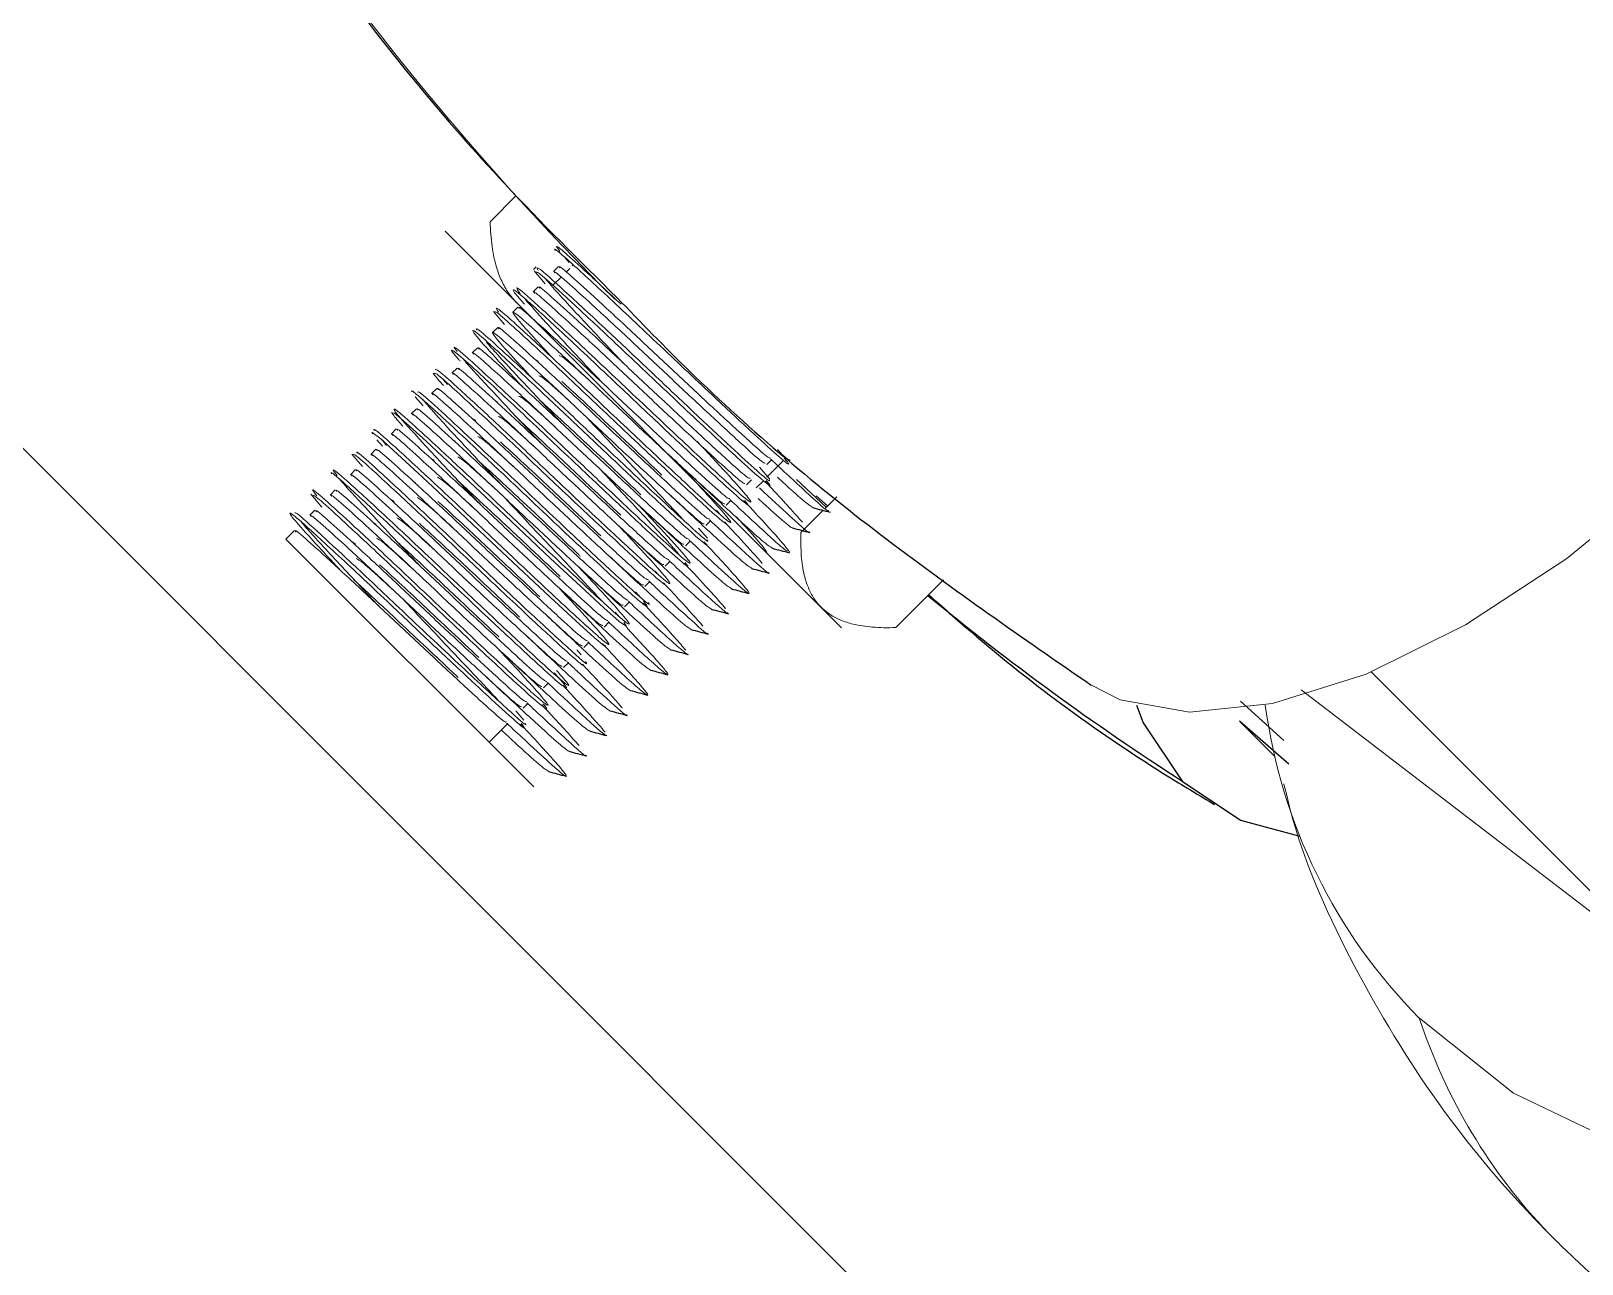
# Model space of a CAD drawing. Header units: millimetres. Extents: x -635 to 515, y -448 to 489.
# Drawn here: x -544.49 to -522.89, y -389.39 to -372.22 of the extents above; entities that cross this region are included whole.
import ezdxf

# ---------------------------------------------------------------- set-up
doc = ezdxf.new("R2010")
doc.units = ezdxf.units.MM

msp = doc.modelspace()

# ---------------------------------------------------------------- linework, layer by layer
at = {"color": 144, "linetype": 'Continuous', "lineweight": 18}
for p, q in [((-579.794, -342.841), (-530.297, -392.339)), ((-537.734, -374.505), (-538.099, -374.871)), ((-533.202, -380.526), (-538.723, -375.004)), ((-536.997, -375.439), (-537.058, -375.371)), ((-537.331, -375.736), (-537.486, -375.554)), ((-537.109, -375.644), (-537.217, -375.752)), ((-536.988, -375.523), (-537.039, -375.573)), ((-536.94, -375.474), (-536.953, -375.488)), ((-537.897, -376.302), (-538.049, -376.123)), ((-537.177, -376.516), (-537.158, -376.521)), ((-537.474, -376.784), (-537.427, -376.818)), ((-538.691, -377.139), (-538.755, -377.063)), ((-537.736, -377.088), (-537.746, -377.064)), ((-539.031, -377.434), (-539.14, -377.309)), ((-538.016, -377.375), (-537.999, -377.377)), ((-539.596, -377.999), (-539.676, -377.91)), ((-539.539, -377.987), (-539.603, -377.911)), ((-538.605, -377.918), (-538.585, -377.922)), ((-539.877, -378.282), (-540.024, -378.111)), ((-534.006, -378.194), (-534.243, -378.43)), ((-534.287, -378.474), (-534.391, -378.579)), ((-534.201, -378.456), (-534.344, -378.291)), ((-540.442, -378.848), (-540.597, -378.666)), ((-539.151, -378.504), (-539.13, -378.509)), ((-533.268, -378.701), (-533.428, -378.861)), ((-534.897, -378.946), (-534.943, -378.89)), ((-533.459, -378.891), (-533.769, -379.201)), ((-539.718, -379.066), (-539.685, -379.086)), ((-535.069, -379.279), (-535.193, -379.139)), ((-537.49, -382.743), (-540.941, -379.292)), ((-540.024, -379.325), (-539.974, -379.362)), ((-540.287, -379.627), (-540.27, -379.632)), ((-535.752, -379.789), (-535.797, -379.736)), ((-531.781, -379.859), (-532.446, -380.524)), ((-535.997, -380.11), (-536.072, -380.026)), ((-536.294, -380.379), (-536.354, -380.31)), ((-536.828, -380.904), (-536.89, -380.834)), ((-521.607, -385.362), (-525.827, -381.142)), ((-526.801, -381.389), (-522.066, -385.023)), ((-537.626, -381.811), (-537.739, -381.684)), ((-527.646, -381.549), (-527.043, -382.096)), ((-527.167, -382.318), (-527.66, -381.825))]:
    msp.add_line(p, q, dxfattribs=at)
at = {"color": 7, "linetype": 'Continuous', "lineweight": 25}
for p, q in [((-537.456, -375.502), (-537.491, -375.537)), ((-537.144, -375.496), (-537.215, -375.566)), ((-537.427, -375.779), (-537.497, -375.849)), ((-537.71, -376.061), (-537.78, -376.132)), ((-537.992, -376.344), (-538.063, -376.415)), ((-538.275, -376.627), (-538.346, -376.698)), ((-538.558, -376.91), (-538.629, -376.981)), ((-538.841, -377.193), (-538.912, -377.263)), ((-539.124, -377.476), (-539.195, -377.546)), ((-539.407, -377.758), (-539.477, -377.829)), ((-539.69, -378.041), (-539.76, -378.112)), ((-534.245, -378.253), (-534.174, -378.183)), ((-539.972, -378.324), (-540.043, -378.395)), ((-534.528, -378.536), (-534.457, -378.466)), ((-533.828, -378.463), (-533.415, -378.847)), ((-540.255, -378.607), (-540.326, -378.678)), ((-533.554, -378.69), (-533.396, -378.828)), ((-540.538, -378.89), (-540.609, -378.96)), ((-534.81, -378.819), (-534.74, -378.748)), ((-535.093, -379.102), (-535.023, -379.031)), ((-540.821, -379.173), (-540.941, -379.292)), ((-535.376, -379.385), (-535.305, -379.314)), ((-535.659, -379.668), (-535.588, -379.597)), ((-535.942, -379.95), (-535.871, -379.88)), ((-536.225, -380.233), (-536.154, -380.163)), ((-536.508, -380.516), (-536.437, -380.445)), ((-536.79, -380.799), (-536.72, -380.728)), ((-537.073, -381.082), (-537.003, -381.011)), ((-537.356, -381.365), (-537.285, -381.294)), ((-537.639, -381.647), (-537.568, -381.577)), ((-538.112, -382.121), (-537.851, -381.86))]:
    msp.add_line(p, q, dxfattribs=at)
at = {"color": 8, "linetype": 'Continuous', "lineweight": 25}
msp.add_line((-526.971, -382.427), (-527.66, -381.825), dxfattribs=at)
at = {"color": 144, "linetype": 'Continuous', "lineweight": 18, "flags": 128}
for points in [[(-529.741, -381.318), (-529.32, -381.53), (-528.355, -381.704), (-527.198, -381.582), (-525.897, -381.171), (-524.51, -380.487), (-523.098, -379.562), (-521.723, -378.435), (-520.443, -377.156), (-519.316, -375.78), (-518.391, -374.368), (-517.708, -372.981), (-517.296, -371.681), (-517.175, -370.523), (-517.348, -369.559), (-517.56, -369.137)], [(-525.154, -385.963), (-523.842, -387.007), (-522.32, -387.739), (-520.654, -388.126), (-518.917, -388.151), (-517.185, -387.812), (-515.534, -387.126), (-514.037, -386.121), (-512.757, -384.841), (-511.752, -383.344), (-511.066, -381.693), (-510.727, -379.961), (-510.752, -378.225), (-511.139, -376.559), (-511.871, -375.036), (-512.916, -373.724)], [(-539.457, -377.532), (-539.43, -377.539), (-539.266, -377.678), (-538.99, -377.929), (-538.608, -378.284), (-538.164, -378.701), (-537.712, -379.129), (-537.255, -379.56), (-536.838, -379.949), (-536.513, -380.248), (-536.298, -380.439), (-536.199, -380.511), (-536.234, -380.447), (-536.234, -380.447)], [(-539.729, -377.825), (-539.743, -377.802), (-539.621, -377.897), (-539.388, -378.107), (-539.04, -378.428), (-538.612, -378.828), (-538.16, -379.255), (-537.703, -379.687), (-537.265, -380.098), (-536.901, -380.434), (-536.648, -380.664), (-536.502, -380.783), (-536.489, -380.769), (-536.489, -380.769)], [(-523.283, -389.031), (-523.29, -389.023), (-523.354, -388.958)]]:
    msp.add_lwpolyline(points, dxfattribs=at)
at = {"color": 7, "linetype": 'Continuous', "lineweight": 25, "flags": 128}
for points in [[(-529.092, -381.603), (-528.999, -381.851), (-528.456, -382.661)], [(-528.456, -382.661), (-527.646, -383.204), (-526.818, -383.431)]]:
    msp.add_lwpolyline(points, dxfattribs=at)
at = {"color": 144, "linetype": 'Continuous', "lineweight": 18}
for centre, radius, start, end in [((-510.498, -372.54), 28, 225, 45), ((-508.138, -347.604), 40.001, 213.1964, 225.1267), ((-519.744, -380.593), 7.623, 187.6166, 224.7843), ((-517.655, -383.495), 7.895, 198.2161, 223.7905)]:
    msp.add_arc(centre, radius, start, end, dxfattribs=at)
at = {"color": 7, "linetype": 'Continuous', "lineweight": 25}
msp.add_arc((-508.501, -351.581), 36.935, 230.4904, 237.2974, dxfattribs=at)
for points, knots in [([(-541.843, -369.17), (-541.323, -369.951), (-540.124, -371.755), (-538.264, -374.018), (-536.858, -375.408), (-536.329, -375.93)], [0, 0, 0, 0, 0.323068, 0.745803, 1, 1, 1, 1]), ([(-536.329, -375.93), (-535.997, -376.274), (-534.826, -377.486), (-532.627, -379.319), (-530.683, -380.664), (-529.725, -381.325)], [0, 0, 0, 0, 0.167792, 0.590416, 1, 1, 1, 1]), ([(-533.603, -378.853), (-533.563, -378.864), (-533.482, -378.885), (-533.401, -378.907), (-533.361, -378.917)], [0, 0, 0, 0, 0.499967, 1, 1, 1, 1]), ([(-533.887, -379.135), (-533.846, -379.146), (-533.766, -379.168), (-533.685, -379.189), (-533.645, -379.2)], [0, 0, 0, 0, 0.499965, 1, 1, 1, 1]), ([(-534.17, -379.418), (-534.13, -379.429), (-534.049, -379.45), (-533.969, -379.472), (-533.928, -379.483)], [0, 0, 0, 0, 0.499966, 1, 1, 1, 1]), ([(-534.454, -379.701), (-534.414, -379.711), (-534.333, -379.733), (-534.252, -379.755), (-534.212, -379.765)], [0, 0, 0, 0, 0.499969, 1, 1, 1, 1]), ([(-534.737, -379.984), (-534.696, -379.994), (-534.616, -380.016), (-534.535, -380.037), (-534.495, -380.048)], [0, 0, 0, 0, 0.499973, 1, 1, 1, 1]), ([(-531.988, -380.066), (-531.794, -380.238), (-530.738, -381.176), (-529.397, -382.157), (-528.212, -382.865), (-528.006, -382.988)], [0, 0, 0, 0, 0.157001, 0.853499, 1, 1, 1, 1]), ([(-535.019, -380.267), (-534.979, -380.277), (-534.898, -380.299), (-534.818, -380.32), (-534.777, -380.331)], [0, 0, 0, 0, 0.499977, 1, 1, 1, 1]), ([(-535.301, -380.55), (-535.261, -380.56), (-535.18, -380.582), (-535.099, -380.604), (-535.059, -380.614)], [0, 0, 0, 0, 0.49998, 1, 1, 1, 1]), ([(-535.583, -380.833), (-535.542, -380.843), (-535.462, -380.865), (-535.381, -380.887), (-535.341, -380.897)], [0, 0, 0, 0, 0.499978, 1, 1, 1, 1]), ([(-535.865, -381.116), (-535.825, -381.126), (-535.744, -381.148), (-535.664, -381.17), (-535.623, -381.18)], [0, 0, 0, 0, 0.499974, 1, 1, 1, 1]), ([(-536.148, -381.398), (-536.108, -381.409), (-536.027, -381.431), (-535.946, -381.452), (-535.906, -381.463)], [0, 0, 0, 0, 0.49997, 1, 1, 1, 1]), ([(-536.432, -381.681), (-536.391, -381.692), (-536.311, -381.714), (-536.23, -381.735), (-536.19, -381.746)], [0, 0, 0, 0, 0.499967, 1, 1, 1, 1]), ([(-536.715, -381.964), (-536.675, -381.975), (-536.594, -381.996), (-536.514, -382.018), (-536.473, -382.029)], [0, 0, 0, 0, 0.499965, 1, 1, 1, 1]), ([(-536.999, -382.246), (-536.959, -382.257), (-536.878, -382.279), (-536.797, -382.3), (-536.757, -382.311)], [0, 0, 0, 0, 0.499966, 1, 1, 1, 1]), ([(-537.282, -382.529), (-537.242, -382.54), (-537.161, -382.561), (-537.081, -382.583), (-537.04, -382.594)], [0, 0, 0, 0, 0.49997, 1, 1, 1, 1])]:
    msp.add_open_spline(points, degree=3, knots=knots, dxfattribs=at)
at = {"color": 144, "linetype": 'Continuous', "lineweight": 18}
for points, knots in [([(-537.726, -376.002), (-537.747, -375.98), (-537.788, -375.936), (-537.843, -375.863), (-537.893, -375.783), (-537.937, -375.697), (-537.976, -375.605), (-538.028, -375.45), (-538.079, -375.21), (-538.092, -374.987), (-538.099, -374.871)], [0, 0, 0, 0, 0.080967, 0.162729, 0.245478, 0.329397, 0.414665, 0.50145, 0.739796, 1, 1, 1, 1]), ([(-537.189, -375.274), (-537.194, -375.266), (-537.22, -375.225), (-537.024, -375.394), (-536.549, -375.829), (-535.787, -376.544), (-535.04, -377.254), (-534.451, -377.802), (-534.081, -378.141), (-533.892, -378.298), (-533.969, -378.201), (-534, -378.162)], [0, 0, 0, 0, 0.024381, 0.139033, 0.284352, 0.431684, 0.5759, 0.693236, 0.805963, 0.922003, 1, 1, 1, 1]), ([(-537.125, -375.286), (-537.148, -375.257), (-537.208, -375.178), (-537.074, -375.283), (-536.77, -375.558), (-536.441, -375.864), (-536.273, -376.021)], [0, 0, 0, 0, 0.163558, 0.444147, 0.716403, 1, 1, 1, 1]), ([(-537.457, -375.572), (-537.444, -375.573), (-537.419, -375.575), (-537.057, -375.906), (-536.55, -376.375), (-535.882, -377.007), (-535.144, -377.704), (-534.503, -378.299), (-534.224, -378.541), (-534.17, -378.566), (-534.248, -378.476), (-534.249, -378.475)], [0, 0, 0, 0, 0.1103252, 0.2217164, 0.3376761, 0.4508428, 0.5946302, 0.7401316, 0.8827803, 0.9987185, 1, 1, 1, 1]), ([(-537.428, -375.551), (-537.442, -375.522), (-537.469, -375.466), (-537.093, -375.804), (-536.525, -376.33), (-535.894, -376.926), (-535.308, -377.482), (-534.781, -377.973), (-534.399, -378.325), (-534.194, -378.503), (-534.204, -378.477), (-534.207, -378.468)], [0, 0, 0, 0, 0.13902, 0.272883, 0.411771, 0.518606, 0.625105, 0.734971, 0.841152, 0.948323, 1, 1, 1, 1]), ([(-536.248, -376.835), (-536.398, -376.676), (-536.757, -376.294), (-537.172, -375.848), (-537.293, -375.706), (-537.34, -375.651)], [0, 0, 0, 0, 0.30319, 0.72724, 1, 1, 1, 1]), ([(-537.194, -375.587), (-537.199, -375.579), (-537.223, -375.54), (-537.05, -375.688), (-536.689, -376.014), (-536.171, -376.494), (-535.586, -377.047), (-535.228, -377.38), (-535.047, -377.549)], [0, 0, 0, 0, 0.046798, 0.236333, 0.425868, 0.620362, 0.807187, 1, 1, 1, 1]), ([(-537.123, -375.516), (-537.128, -375.509), (-537.152, -375.469), (-536.979, -375.617), (-536.619, -375.943), (-536.1, -376.424), (-535.515, -376.976), (-535.158, -377.309), (-534.976, -377.479)], [0, 0, 0, 0, 0.046798, 0.236333, 0.425868, 0.620362, 0.807187, 1, 1, 1, 1]), ([(-537.617, -376.02), (-537.63, -376.006), (-537.756, -375.868), (-537.81, -375.784), (-537.659, -375.894), (-537.128, -376.383), (-536.431, -377.036), (-535.748, -377.686), (-535.17, -378.226), (-534.708, -378.651), (-534.461, -378.868), (-534.526, -378.783), (-534.543, -378.761)], [0, 0, 0, 0, 0.011707, 0.116648, 0.248731, 0.379572, 0.512626, 0.614338, 0.720186, 0.823316, 0.954679, 1, 1, 1, 1]), ([(-537.681, -375.871), (-537.715, -375.821), (-537.781, -375.724), (-537.406, -376.059), (-536.76, -376.657), (-535.97, -377.407), (-535.231, -378.102), (-534.682, -378.61), (-534.439, -378.815), (-534.469, -378.747), (-534.706, -378.48), (-534.979, -378.183), (-535.184, -377.964), (-535.218, -377.927)], [0, 0, 0, 0, 0.110501, 0.217138, 0.327443, 0.434446, 0.537858, 0.639824, 0.741745, 0.823727, 0.902431, 0.983804, 1, 1, 1, 1]), ([(-537.477, -375.87), (-537.482, -375.862), (-537.505, -375.823), (-537.333, -375.971), (-536.972, -376.297), (-536.453, -376.777), (-535.869, -377.33), (-535.511, -377.663), (-535.329, -377.832)], [0, 0, 0, 0, 0.046798, 0.236333, 0.425868, 0.620362, 0.807187, 1, 1, 1, 1]), ([(-537.406, -375.799), (-537.411, -375.791), (-537.435, -375.752), (-537.262, -375.9), (-536.902, -376.226), (-536.383, -376.706), (-535.798, -377.259), (-535.44, -377.592), (-535.259, -377.762)], [0, 0, 0, 0, 0.046798, 0.236333, 0.425868, 0.620362, 0.807187, 1, 1, 1, 1]), ([(-537.982, -376.132), (-538.005, -376.095), (-538.05, -376.022), (-537.752, -376.284), (-537.203, -376.79), (-536.469, -377.484), (-535.77, -378.145), (-535.232, -378.645), (-534.883, -378.964), (-534.719, -379.095), (-534.761, -379.018), (-535.014, -378.736), (-535.286, -378.439), (-535.49, -378.222), (-535.518, -378.192)], [0, 0, 0, 0, 0.097194, 0.190858, 0.294754, 0.397489, 0.49982, 0.582333, 0.661542, 0.743274, 0.825589, 0.904683, 0.986734, 1, 1, 1, 1]), ([(-537.689, -376.082), (-537.694, -376.074), (-537.718, -376.035), (-537.545, -376.183), (-537.184, -376.509), (-536.666, -376.989), (-536.081, -377.542), (-535.723, -377.875), (-535.542, -378.044)], [0, 0, 0, 0, 0.046798, 0.236333, 0.425868, 0.620362, 0.807187, 1, 1, 1, 1]), ([(-536.529, -377.119), (-536.578, -377.068), (-536.878, -376.751), (-537.334, -376.262), (-537.526, -376.045), (-537.611, -375.949)], [0, 0, 0, 0, 0.098972, 0.605573, 1, 1, 1, 1]), ([(-538.031, -376.13), (-538.027, -376.125), (-538.019, -376.113), (-537.75, -376.355), (-537.25, -376.815), (-536.528, -377.496), (-535.729, -378.253), (-535.142, -378.796), (-534.828, -379.079), (-534.812, -379.074), (-534.805, -379.072)], [0, 0, 0, 0, 0.081699, 0.201137, 0.324743, 0.480029, 0.634176, 0.790651, 0.910436, 1, 1, 1, 1]), ([(-537.221, -376.776), (-537.316, -376.673), (-537.554, -376.415), (-537.764, -376.177), (-537.807, -376.096), (-537.626, -376.243), (-537.252, -376.583), (-536.737, -377.059), (-536.151, -377.613), (-535.794, -377.946), (-535.612, -378.115)], [0, 0, 0, 0, 0.085827, 0.213806, 0.347038, 0.476873, 0.606708, 0.73994, 0.86792, 1, 1, 1, 1]), ([(-537.631, -377.186), (-537.676, -377.138), (-537.896, -376.904), (-538.203, -376.569), (-538.406, -376.324), (-538.231, -376.455), (-537.75, -376.897), (-537.132, -377.474), (-536.507, -378.068), (-535.849, -378.687), (-535.314, -379.181), (-535.038, -379.425), (-535.085, -379.361), (-535.093, -379.35)], [0, 0, 0, 0, 0.023612, 0.114999, 0.232278, 0.349993, 0.466216, 0.560207, 0.650474, 0.743993, 0.861262, 0.977921, 1, 1, 1, 1]), ([(-538.282, -376.382), (-538.288, -376.367), (-538.302, -376.334), (-538.085, -376.523), (-537.696, -376.88), (-537.167, -377.373), (-536.547, -377.961), (-535.897, -378.573), (-535.352, -379.078), (-535.045, -379.355), (-535.065, -379.314), (-535.071, -379.301)], [0, 0, 0, 0, 0.085084, 0.195204, 0.307056, 0.421197, 0.530868, 0.663479, 0.796306, 0.936254, 1, 1, 1, 1]), ([(-537.093, -377.687), (-537.274, -377.494), (-537.678, -377.064), (-538.046, -376.669), (-538.133, -376.566), (-538.148, -376.548)], [0, 0, 0, 0, 0.401477, 0.897741, 1, 1, 1, 1]), ([(-537.502, -377.062), (-537.598, -376.957), (-537.836, -376.699), (-538.047, -376.46), (-538.09, -376.378), (-537.909, -376.525), (-537.535, -376.865), (-537.02, -377.342), (-536.434, -377.896), (-536.077, -378.229), (-535.895, -378.398)], [0, 0, 0, 0, 0.086509, 0.214393, 0.347526, 0.477264, 0.607002, 0.740134, 0.868018, 1, 1, 1, 1]), ([(-537.972, -376.365), (-537.977, -376.357), (-538, -376.318), (-537.828, -376.465), (-537.467, -376.792), (-536.948, -377.272), (-536.364, -377.825), (-536.006, -378.158), (-535.824, -378.327)], [0, 0, 0, 0, 0.046798, 0.236333, 0.425868, 0.620362, 0.807187, 1, 1, 1, 1]), ([(-538.514, -376.814), (-538.522, -376.804), (-538.652, -376.661), (-538.647, -376.635), (-538.436, -376.808), (-537.886, -377.316), (-537.118, -378.039), (-536.374, -378.743), (-535.802, -379.275), (-535.465, -379.581), (-535.305, -379.713), (-535.367, -379.636), (-535.381, -379.619)], [0, 0, 0, 0, 0.008686, 0.130761, 0.249833, 0.384363, 0.519113, 0.652417, 0.760065, 0.863474, 0.970712, 1, 1, 1, 1]), ([(-538.556, -376.677), (-538.568, -376.663), (-538.643, -376.571), (-538.475, -376.708), (-538.034, -377.111), (-537.395, -377.707), (-536.753, -378.317), (-536.184, -378.852), (-535.713, -379.288), (-535.4, -379.572), (-535.275, -379.663), (-535.372, -379.531), (-535.634, -379.24), (-535.923, -378.931), (-536.026, -378.82)], [0, 0, 0, 0, 0.020286, 0.127992, 0.233636, 0.342381, 0.424659, 0.509977, 0.595358, 0.677624, 0.763218, 0.848274, 0.945598, 1, 1, 1, 1]), ([(-538.325, -376.718), (-538.33, -376.711), (-538.354, -376.672), (-538.181, -376.819), (-537.821, -377.145), (-537.302, -377.626), (-536.717, -378.178), (-536.36, -378.512), (-536.178, -378.681)], [0, 0, 0, 0, 0.046798, 0.236333, 0.425868, 0.620362, 0.807187, 1, 1, 1, 1]), ([(-538.255, -376.648), (-538.259, -376.64), (-538.283, -376.601), (-538.11, -376.748), (-537.75, -377.075), (-537.231, -377.555), (-536.647, -378.108), (-536.289, -378.441), (-536.107, -378.61)], [0, 0, 0, 0, 0.046798, 0.236333, 0.425868, 0.620362, 0.807187, 1, 1, 1, 1]), ([(-537.135, -376.734), (-537.112, -376.744), (-537.067, -376.765), (-536.851, -376.957), (-536.662, -377.132), (-536.628, -377.164)], [0, 0, 0, 0, 0.458214, 0.9022, 1, 1, 1, 1]), ([(-538.869, -376.988), (-538.868, -376.98), (-538.866, -376.961), (-538.536, -377.26), (-537.972, -377.781), (-537.267, -378.449), (-536.562, -379.115), (-535.998, -379.637), (-535.669, -379.936), (-535.667, -379.916), (-535.666, -379.908)], [0, 0, 0, 0, 0.08531, 0.221026, 0.362, 0.499297, 0.638049, 0.778334, 0.914357, 1, 1, 1, 1]), ([(-538.865, -376.933), (-538.854, -376.929), (-538.832, -376.922), (-538.429, -377.29), (-537.901, -377.78), (-537.33, -378.32), (-536.696, -378.921), (-536.087, -379.488), (-535.661, -379.877), (-535.549, -379.948), (-535.706, -379.756), (-535.968, -379.468), (-536.215, -379.204), (-536.306, -379.106)], [0, 0, 0, 0, 0.107793, 0.212281, 0.297853, 0.381241, 0.464018, 0.57236, 0.676651, 0.784791, 0.868312, 0.950967, 1, 1, 1, 1]), ([(-538.608, -377.001), (-538.613, -376.993), (-538.637, -376.954), (-538.464, -377.102), (-538.104, -377.428), (-537.585, -377.908), (-537, -378.461), (-536.643, -378.794), (-536.461, -378.964)], [0, 0, 0, 0, 0.0467985, 0.2363331, 0.4258678, 0.6203616, 0.8071873, 1, 1, 1, 1]), ([(-538.538, -376.93), (-538.542, -376.923), (-538.566, -376.884), (-538.393, -377.031), (-538.033, -377.357), (-537.514, -377.838), (-536.93, -378.39), (-536.572, -378.724), (-536.39, -378.893)], [0, 0, 0, 0, 0.046798, 0.236333, 0.425868, 0.620362, 0.807187, 1, 1, 1, 1]), ([(-537.377, -377.968), (-537.439, -377.903), (-537.685, -377.642), (-538.072, -377.225), (-538.402, -376.872), (-538.455, -376.805), (-538.463, -376.794)], [0, 0, 0, 0, 0.1236319, 0.4962811, 0.9189163, 1, 1, 1, 1]), ([(-538.749, -377.152), (-538.753, -377.147), (-538.84, -377.052), (-538.866, -377.017), (-538.89, -376.983)], [0, 0, 0, 0, 0.044239, 1, 1, 1, 1]), ([(-538.82, -377.213), (-538.825, -377.206), (-538.849, -377.167), (-538.676, -377.314), (-538.316, -377.64), (-537.797, -378.121), (-537.212, -378.673), (-536.855, -379.007), (-536.673, -379.176)], [0, 0, 0, 0, 0.046798, 0.236333, 0.425868, 0.620362, 0.807187, 1, 1, 1, 1]), ([(-537.418, -377.016), (-537.395, -377.027), (-537.349, -377.048), (-537.134, -377.24), (-536.945, -377.415), (-536.911, -377.447)], [0, 0, 0, 0, 0.458214, 0.9022, 1, 1, 1, 1]), ([(-537.097, -377.099), (-537.016, -377.172), (-536.814, -377.355), (-536.292, -377.844), (-535.895, -378.221), (-535.706, -378.4)], [0, 0, 0, 0, 0.259613, 0.647809, 1, 1, 1, 1]), ([(-539.185, -377.237), (-539.186, -377.236), (-539.204, -377.209), (-539.114, -377.28), (-538.915, -377.456), (-538.59, -377.754), (-538.18, -378.137), (-537.721, -378.569), (-537.252, -379.014), (-536.802, -379.437), (-536.413, -379.798), (-536.12, -380.067), (-535.945, -380.217), (-535.886, -380.251), (-535.942, -380.181), (-535.963, -380.155)], [0, 0, 0, 0, 0.004374, 0.091182, 0.174637, 0.260672, 0.348328, 0.433871, 0.517574, 0.604688, 0.691948, 0.775869, 0.861102, 0.948726, 1, 1, 1, 1]), ([(-539.104, -377.248), (-539.102, -377.24), (-539.096, -377.222), (-538.735, -377.553), (-538.166, -378.079), (-537.414, -378.793), (-536.639, -379.522), (-536.094, -380.025), (-535.839, -380.248), (-535.89, -380.181), (-535.895, -380.174)], [0, 0, 0, 0, 0.10763, 0.234694, 0.366945, 0.51912, 0.67473, 0.828172, 0.983352, 1, 1, 1, 1]), ([(-537.94, -378.537), (-538.066, -378.403), (-538.405, -378.044), (-538.845, -377.571), (-538.977, -377.417), (-539.036, -377.347)], [0, 0, 0, 0, 0.245137, 0.659383, 1, 1, 1, 1]), ([(-538.891, -377.284), (-538.896, -377.276), (-538.92, -377.237), (-538.747, -377.385), (-538.387, -377.711), (-537.868, -378.191), (-537.283, -378.744), (-536.925, -379.077), (-536.744, -379.246)], [0, 0, 0, 0, 0.046798, 0.236333, 0.425868, 0.620362, 0.807187, 1, 1, 1, 1]), ([(-537.701, -377.299), (-537.678, -377.31), (-537.632, -377.331), (-537.417, -377.523), (-537.228, -377.698), (-537.193, -377.729)], [0, 0, 0, 0, 0.4582139, 0.9021999, 1, 1, 1, 1]), ([(-537.379, -377.382), (-537.265, -377.486), (-536.985, -377.741), (-536.431, -378.264), (-536.086, -378.59), (-535.997, -378.674)], [0, 0, 0, 0, 0.338139, 0.829323, 1, 1, 1, 1]), ([(-539.314, -377.717), (-539.335, -377.694), (-539.433, -377.585), (-539.453, -377.553), (-539.469, -377.528)], [0, 0, 0, 0, 0.212627, 1, 1, 1, 1]), ([(-538.223, -378.819), (-538.301, -378.737), (-538.613, -378.407), (-539.067, -377.918), (-539.429, -377.519), (-539.464, -377.442), (-539.249, -377.624), (-538.875, -377.967), (-538.321, -378.482), (-537.625, -379.143), (-536.912, -379.814), (-536.412, -380.276), (-536.167, -380.487), (-536.138, -380.481), (-536.319, -380.27), (-536.582, -379.982), (-536.807, -379.741), (-536.872, -379.671)], [0, 0, 0, 0, 0.027631, 0.111159, 0.19168, 0.275326, 0.33931, 0.403629, 0.469712, 0.550425, 0.633616, 0.715438, 0.779649, 0.845741, 0.909559, 0.974057, 1, 1, 1, 1]), ([(-539.174, -377.567), (-539.179, -377.559), (-539.202, -377.52), (-539.03, -377.668), (-538.669, -377.994), (-538.151, -378.474), (-537.566, -379.027), (-537.208, -379.36), (-537.027, -379.529)], [0, 0, 0, 0, 0.046798, 0.236333, 0.425868, 0.620362, 0.807187, 1, 1, 1, 1]), ([(-539.103, -377.496), (-539.108, -377.488), (-539.132, -377.449), (-538.959, -377.597), (-538.599, -377.923), (-538.08, -378.403), (-537.495, -378.956), (-537.137, -379.289), (-536.956, -379.459)], [0, 0, 0, 0, 0.046798, 0.236333, 0.425868, 0.620362, 0.807187, 1, 1, 1, 1]), ([(-538.32, -377.637), (-538.325, -377.63), (-538.339, -377.61), (-538.315, -377.629), (-538.3, -377.641)], [0, 0, 0, 0, 0.364583, 1, 1, 1, 1]), ([(-537.984, -377.582), (-537.961, -377.593), (-537.915, -377.614), (-537.7, -377.806), (-537.51, -377.981), (-537.476, -378.012)], [0, 0, 0, 0, 0.4582139, 0.9021999, 1, 1, 1, 1]), ([(-537.701, -377.628), (-537.688, -377.639), (-537.569, -377.745), (-537.112, -378.171), (-536.6, -378.656), (-536.327, -378.913), (-536.277, -378.959)], [0, 0, 0, 0, 0.050578, 0.484267, 0.907291, 1, 1, 1, 1]), ([(-535.403, -379.029), (-535.53, -378.893), (-535.83, -378.573), (-536.335, -378.042), (-536.625, -377.732), (-536.749, -377.599)], [0, 0, 0, 0, 0.297655, 0.698076, 1, 1, 1, 1]), ([(-535.047, -377.549), (-534.887, -377.697), (-534.572, -377.987), (-534.296, -378.234), (-534.275, -378.233), (-534.265, -378.233)], [0, 0, 0, 0, 0.365637, 0.719921, 1, 1, 1, 1]), ([(-534.976, -377.479), (-534.816, -377.626), (-534.501, -377.917), (-534.225, -378.163), (-534.204, -378.162), (-534.195, -378.162)], [0, 0, 0, 0, 0.3656369, 0.7199205, 1, 1, 1, 1]), ([(-539.714, -377.779), (-539.726, -377.759), (-539.718, -377.759), (-539.665, -377.795), (-539.619, -377.833), (-539.531, -377.911), (-539.498, -377.94), (-539.423, -378.007), (-539.382, -378.045), (-539.245, -378.17), (-539.136, -378.27), (-538.896, -378.493), (-538.764, -378.617), (-538.491, -378.873), (-538.35, -379.006), (-538.144, -379.201), (-538.076, -379.266), (-537.937, -379.397), (-537.867, -379.464), (-537.656, -379.663), (-537.516, -379.795), (-537.251, -380.043), (-537.126, -380.159), (-536.907, -380.362), (-536.812, -380.449), (-536.656, -380.591), (-536.591, -380.648), (-536.493, -380.73), (-536.461, -380.754), (-536.436, -380.762), (-536.443, -380.746), (-536.494, -380.679), (-536.537, -380.628), (-536.652, -380.499), (-536.726, -380.418), (-536.905, -380.222), (-537.01, -380.109), (-537.126, -379.984)], [0, 0, 0, 0, 0.0625, 0.0625, 0.125, 0.125, 0.15625, 0.15625, 0.1875, 0.1875, 0.25, 0.25, 0.3125, 0.3125, 0.375, 0.375, 0.40625, 0.40625, 0.4375, 0.4375, 0.5, 0.5, 0.5625, 0.5625, 0.625, 0.625, 0.6875, 0.6875, 0.75, 0.75, 0.8125, 0.8125, 0.875, 0.875, 0.9375, 0.9375, 1, 1, 1, 1]), ([(-539.457, -377.85), (-539.462, -377.842), (-539.485, -377.803), (-539.313, -377.95), (-538.952, -378.277), (-538.433, -378.757), (-537.849, -379.31), (-537.491, -379.643), (-537.309, -379.812)], [0, 0, 0, 0, 0.046798, 0.236333, 0.425868, 0.620362, 0.807187, 1, 1, 1, 1]), ([(-539.386, -377.779), (-539.391, -377.771), (-539.415, -377.732), (-539.242, -377.88), (-538.881, -378.206), (-538.363, -378.686), (-537.778, -379.239), (-537.42, -379.572), (-537.239, -379.741)], [0, 0, 0, 0, 0.046798, 0.236333, 0.425868, 0.620362, 0.807187, 1, 1, 1, 1]), ([(-535.329, -377.832), (-535.17, -377.98), (-534.855, -378.27), (-534.579, -378.516), (-534.558, -378.516), (-534.548, -378.516)], [0, 0, 0, 0, 0.365637, 0.719921, 1, 1, 1, 1]), ([(-535.259, -377.762), (-535.099, -377.909), (-534.784, -378.2), (-534.508, -378.446), (-534.487, -378.445), (-534.477, -378.445)], [0, 0, 0, 0, 0.365637, 0.719921, 1, 1, 1, 1]), ([(-539.669, -378.062), (-539.674, -378.054), (-539.697, -378.015), (-539.525, -378.163), (-539.164, -378.489), (-538.645, -378.969), (-538.061, -379.522), (-537.703, -379.855), (-537.521, -380.024)], [0, 0, 0, 0, 0.046798, 0.236333, 0.425868, 0.620362, 0.807187, 1, 1, 1, 1]), ([(-538.267, -377.865), (-538.243, -377.876), (-538.198, -377.897), (-537.983, -378.089), (-537.793, -378.264), (-537.759, -378.295)], [0, 0, 0, 0, 0.458214, 0.9022, 1, 1, 1, 1]), ([(-537.954, -377.938), (-537.883, -378.002), (-537.661, -378.205), (-537.158, -378.677), (-536.738, -379.074), (-536.556, -379.247)], [0, 0, 0, 0, 0.20865, 0.656537, 1, 1, 1, 1]), ([(-535.542, -378.044), (-535.382, -378.192), (-535.067, -378.482), (-534.791, -378.729), (-534.77, -378.728), (-534.76, -378.728)], [0, 0, 0, 0, 0.365637, 0.719921, 1, 1, 1, 1]), ([(-534.042, -378.104), (-534.043, -378.101), (-534.045, -378.097), (-534.077, -378.062), (-534.093, -378.045)], [0, 0, 0, 0, 0.538503, 1, 1, 1, 1]), ([(-540.002, -378.118), (-539.999, -378.112), (-539.993, -378.096), (-539.655, -378.403), (-539.085, -378.93), (-538.379, -379.599), (-537.676, -380.263), (-537.117, -380.78), (-536.796, -381.071), (-536.798, -381.047), (-536.799, -381.038)], [0, 0, 0, 0, 0.089019, 0.224763, 0.365839, 0.50296, 0.641957, 0.782123, 0.918272, 1, 1, 1, 1]), ([(-539.95, -378.099), (-539.956, -378.085), (-539.969, -378.051), (-539.666, -378.325), (-539.15, -378.801), (-538.431, -379.481), (-537.657, -380.213), (-537.045, -380.779), (-536.719, -381.073), (-536.76, -381.011), (-536.77, -380.996)], [0, 0, 0, 0, 0.0849108, 0.2088149, 0.3373632, 0.4875801, 0.6376721, 0.7896626, 0.9484524, 1, 1, 1, 1]), ([(-539.74, -378.133), (-539.744, -378.125), (-539.768, -378.086), (-539.595, -378.233), (-539.235, -378.559), (-538.716, -379.04), (-538.132, -379.593), (-537.774, -379.926), (-537.592, -380.095)], [0, 0, 0, 0, 0.046798, 0.236333, 0.425868, 0.620362, 0.807187, 1, 1, 1, 1]), ([(-538.879, -378.21), (-538.891, -378.193), (-538.905, -378.173), (-538.879, -378.194), (-538.875, -378.197)], [0, 0, 0, 0, 0.842161, 1, 1, 1, 1]), ([(-538.549, -378.148), (-538.526, -378.158), (-538.481, -378.179), (-538.266, -378.372), (-538.076, -378.546), (-538.042, -378.578)], [0, 0, 0, 0, 0.458214, 0.9022, 1, 1, 1, 1]), ([(-538.223, -378.233), (-538.197, -378.257), (-538.08, -378.363), (-537.769, -378.652), (-537.333, -379.061), (-537.006, -379.373), (-536.848, -379.521), (-536.838, -379.531)], [0, 0, 0, 0, 0.086908, 0.390175, 0.691178, 0.980557, 1, 1, 1, 1]), ([(-535.612, -378.115), (-535.452, -378.263), (-535.137, -378.553), (-534.862, -378.799), (-534.84, -378.799), (-534.831, -378.799)], [0, 0, 0, 0, 0.365637, 0.719921, 1, 1, 1, 1]), ([(-534.192, -378.176), (-534.02, -378.336), (-533.632, -378.697), (-533.375, -378.927), (-533.385, -378.898), (-533.387, -378.891)], [0, 0, 0, 0, 0.3874277, 0.8726174, 1, 1, 1, 1]), ([(-534.05, -378.097), (-534.041, -378.105), (-533.914, -378.221), (-533.919, -378.202), (-533.924, -378.185)], [0, 0, 0, 0, 0.0675837, 1, 1, 1, 1]), ([(-540.301, -378.385), (-540.305, -378.377), (-540.333, -378.336), (-540.138, -378.503), (-539.664, -378.937), (-538.904, -379.65), (-538.156, -380.361), (-537.57, -380.906), (-537.183, -381.262), (-537.011, -381.395), (-537.022, -381.355), (-537.19, -381.172), (-537.204, -381.156)], [0, 0, 0, 0, 0.021975, 0.128026, 0.262324, 0.398577, 0.531872, 0.640364, 0.744606, 0.85185, 0.987683, 1, 1, 1, 1]), ([(-540.228, -378.407), (-540.254, -378.374), (-540.333, -378.273), (-540.124, -378.447), (-539.61, -378.919), (-538.898, -379.587), (-538.171, -380.278), (-537.548, -380.859), (-537.104, -381.266), (-536.93, -381.398), (-537.102, -381.201), (-537.172, -381.121)], [0, 0, 0, 0, 0.061107, 0.185516, 0.30992, 0.435816, 0.547224, 0.662698, 0.773823, 0.908708, 1, 1, 1, 1]), ([(-539.075, -379.664), (-539.12, -379.617), (-539.426, -379.294), (-539.841, -378.845), (-540.161, -378.501), (-540.192, -378.457), (-540.194, -378.453)], [0, 0, 0, 0, 0.086802, 0.586814, 0.965916, 1, 1, 1, 1]), ([(-540.023, -378.415), (-540.027, -378.408), (-540.051, -378.369), (-539.878, -378.516), (-539.518, -378.842), (-538.999, -379.323), (-538.414, -379.875), (-538.057, -380.209), (-537.875, -380.378)], [0, 0, 0, 0, 0.046798, 0.236333, 0.425868, 0.620362, 0.807187, 1, 1, 1, 1]), ([(-539.952, -378.345), (-539.957, -378.337), (-539.98, -378.298), (-539.808, -378.445), (-539.447, -378.772), (-538.928, -379.252), (-538.344, -379.805), (-537.986, -380.138), (-537.804, -380.307)], [0, 0, 0, 0, 0.0467985, 0.2363331, 0.4258678, 0.6203616, 0.8071873, 1, 1, 1, 1]), ([(-538.832, -378.431), (-538.809, -378.441), (-538.764, -378.462), (-538.549, -378.654), (-538.359, -378.829), (-538.325, -378.861)], [0, 0, 0, 0, 0.4582139, 0.9021999, 1, 1, 1, 1]), ([(-538.563, -378.464), (-538.555, -378.471), (-538.468, -378.549), (-538.199, -378.799), (-537.782, -379.188), (-537.403, -379.546), (-537.187, -379.75), (-537.123, -379.811)], [0, 0, 0, 0, 0.029212, 0.315366, 0.603901, 0.882644, 1, 1, 1, 1]), ([(-535.467, -379.509), (-535.476, -379.496), (-535.526, -379.428), (-535.925, -379), (-536.36, -378.537), (-536.561, -378.323)], [0, 0, 0, 0, 0.1051344, 0.5868651, 1, 1, 1, 1]), ([(-535.895, -378.398), (-535.735, -378.545), (-535.42, -378.836), (-535.145, -379.082), (-535.123, -379.082), (-535.114, -379.081)], [0, 0, 0, 0, 0.365637, 0.719921, 1, 1, 1, 1]), ([(-535.824, -378.327), (-535.664, -378.475), (-535.35, -378.765), (-535.074, -379.011), (-535.053, -379.011), (-535.043, -379.011)], [0, 0, 0, 0, 0.365637, 0.719921, 1, 1, 1, 1]), ([(-535.316, -378.388), (-535.258, -378.442), (-535.008, -378.677), (-534.633, -379.022), (-534.27, -379.353), (-534.202, -379.396), (-534.167, -379.419)], [0, 0, 0, 0, 0.091541, 0.399292, 0.694909, 1, 1, 1, 1]), ([(-533.748, -379.055), (-533.861, -378.929), (-533.989, -378.785), (-534.237, -378.52), (-534.267, -378.487)], [0, 0, 0, 0, 0.876373, 1, 1, 1, 1]), ([(-534.096, -378.429), (-534.091, -378.433), (-533.927, -378.585), (-533.713, -378.779), (-533.639, -378.828), (-533.602, -378.853)], [0, 0, 0, 0, 0.013296, 0.498868, 1, 1, 1, 1]), ([(-540.512, -378.688), (-540.537, -378.657), (-540.61, -378.565), (-540.459, -378.684), (-540.072, -379.037), (-539.46, -379.607), (-538.717, -380.313), (-537.966, -381.016), (-537.412, -381.528), (-537.22, -381.672), (-537.437, -381.415), (-537.758, -381.063), (-537.986, -380.821), (-538.027, -380.777)], [0, 0, 0, 0, 0.045891, 0.137167, 0.233353, 0.333024, 0.428929, 0.545379, 0.658936, 0.775078, 0.889003, 0.979947, 1, 1, 1, 1]), ([(-540.568, -378.684), (-540.556, -378.684), (-540.532, -378.685), (-540.172, -379.014), (-539.666, -379.482), (-538.998, -380.114), (-538.261, -380.811), (-537.618, -381.408), (-537.336, -381.652), (-537.281, -381.677), (-537.358, -381.589), (-537.359, -381.587)], [0, 0, 0, 0, 0.109799, 0.2212, 0.337181, 0.450439, 0.594209, 0.739798, 0.882448, 0.998434, 1, 1, 1, 1]), ([(-540.305, -378.698), (-540.31, -378.69), (-540.334, -378.651), (-540.161, -378.799), (-539.801, -379.125), (-539.282, -379.606), (-538.697, -380.158), (-538.34, -380.491), (-538.158, -380.661)], [0, 0, 0, 0, 0.046798, 0.236333, 0.425868, 0.620362, 0.807187, 1, 1, 1, 1]), ([(-540.235, -378.628), (-540.239, -378.62), (-540.263, -378.581), (-540.09, -378.728), (-539.73, -379.054), (-539.211, -379.535), (-538.627, -380.088), (-538.269, -380.421), (-538.087, -380.59)], [0, 0, 0, 0, 0.046798, 0.236333, 0.425868, 0.620362, 0.807187, 1, 1, 1, 1]), ([(-536.178, -378.681), (-536.018, -378.828), (-535.703, -379.119), (-535.428, -379.365), (-535.406, -379.364), (-535.397, -379.364)], [0, 0, 0, 0, 0.365637, 0.719921, 1, 1, 1, 1]), ([(-536.107, -378.61), (-535.947, -378.758), (-535.632, -379.048), (-535.357, -379.294), (-535.335, -379.294), (-535.326, -379.293)], [0, 0, 0, 0, 0.365637, 0.719921, 1, 1, 1, 1]), ([(-535.599, -378.671), (-535.541, -378.724), (-535.291, -378.96), (-534.916, -379.305), (-534.553, -379.636), (-534.485, -379.679), (-534.45, -379.701)], [0, 0, 0, 0, 0.091541, 0.399292, 0.694909, 1, 1, 1, 1]), ([(-534.345, -378.58), (-534.195, -378.719), (-533.855, -379.034), (-533.616, -379.246), (-533.655, -379.191), (-533.658, -379.187)], [0, 0, 0, 0, 0.421849, 0.957842, 1, 1, 1, 1]), ([(-540.175, -379.734), (-540.268, -379.634), (-540.526, -379.356), (-540.798, -379.059), (-540.938, -378.879), (-540.768, -379.008), (-540.245, -379.489), (-539.547, -380.143), (-538.864, -380.792), (-538.286, -381.333), (-537.821, -381.762), (-537.569, -381.981), (-537.641, -381.888), (-537.663, -381.859)], [0, 0, 0, 0, 0.049517, 0.137053, 0.227495, 0.341408, 0.454165, 0.568904, 0.65657, 0.747814, 0.836769, 0.949969, 1, 1, 1, 1]), ([(-540.816, -378.931), (-540.814, -378.924), (-540.809, -378.907), (-540.482, -379.204), (-539.928, -379.716), (-539.196, -380.408), (-538.414, -381.146), (-537.84, -381.676), (-537.574, -381.912), (-537.601, -381.867), (-537.607, -381.856)], [0, 0, 0, 0, 0.0878015, 0.2215435, 0.3605, 0.49605, 0.6569805, 0.817726, 0.9534529, 1, 1, 1, 1]), ([(-540.517, -378.91), (-540.522, -378.903), (-540.546, -378.864), (-540.373, -379.011), (-540.013, -379.337), (-539.494, -379.818), (-538.909, -380.37), (-538.552, -380.704), (-538.37, -380.873)], [0, 0, 0, 0, 0.046798, 0.236333, 0.425868, 0.620362, 0.807187, 1, 1, 1, 1]), ([(-539.436, -378.783), (-539.452, -378.763), (-539.473, -378.737), (-539.443, -378.762), (-539.436, -378.768)], [0, 0, 0, 0, 0.754663, 1, 1, 1, 1]), ([(-539.115, -378.713), (-539.092, -378.724), (-539.046, -378.745), (-538.831, -378.937), (-538.642, -379.112), (-538.608, -379.144)], [0, 0, 0, 0, 0.458214, 0.9022, 1, 1, 1, 1]), ([(-538.826, -378.766), (-538.811, -378.778), (-538.688, -378.888), (-538.289, -379.26), (-537.802, -379.719), (-537.525, -379.982), (-537.404, -380.096)], [0, 0, 0, 0, 0.057628, 0.492716, 0.779783, 1, 1, 1, 1]), ([(-536.534, -380.16), (-536.593, -380.097), (-536.781, -379.896), (-537.144, -379.513), (-537.553, -379.081), (-537.782, -378.836), (-537.883, -378.727)], [0, 0, 0, 0, 0.139314, 0.44417, 0.754561, 1, 1, 1, 1]), ([(-536.39, -378.893), (-536.23, -379.04), (-535.915, -379.331), (-535.64, -379.577), (-535.618, -379.577), (-535.609, -379.576)], [0, 0, 0, 0, 0.365637, 0.719921, 1, 1, 1, 1]), ([(-534.757, -378.742), (-534.589, -378.898), (-534.25, -379.214), (-533.986, -379.452), (-533.965, -379.453), (-533.957, -379.454)], [0, 0, 0, 0, 0.377506, 0.762419, 1, 1, 1, 1]), ([(-533.926, -379.47), (-533.965, -379.42), (-534.054, -379.305), (-534.332, -379.002), (-534.562, -378.757), (-534.563, -378.756)], [0, 0, 0, 0, 0.43827, 0.996524, 1, 1, 1, 1]), ([(-534.365, -378.724), (-534.295, -378.789), (-534.231, -378.847), (-534.121, -378.947), (-534.074, -378.989), (-533.951, -379.095), (-533.898, -379.135), (-533.885, -379.136)], [0, 0, 0, 0, 0.25, 0.25, 0.5, 0.5, 1, 1, 1, 1]), ([(-539.645, -380.226), (-539.82, -380.04), (-540.2, -379.635), (-540.605, -379.199), (-540.701, -379.084), (-540.735, -379.044)], [0, 0, 0, 0, 0.3556041, 0.7750374, 1, 1, 1, 1]), ([(-540.588, -378.981), (-540.593, -378.973), (-540.617, -378.934), (-540.444, -379.082), (-540.084, -379.408), (-539.565, -379.888), (-538.98, -380.441), (-538.622, -380.774), (-538.441, -380.944)], [0, 0, 0, 0, 0.046798, 0.236333, 0.425868, 0.620362, 0.807187, 1, 1, 1, 1]), ([(-539.398, -378.996), (-539.375, -379.007), (-539.329, -379.028), (-539.114, -379.22), (-538.925, -379.395), (-538.89, -379.427)], [0, 0, 0, 0, 0.458214, 0.9022, 1, 1, 1, 1]), ([(-539.083, -379.072), (-539.01, -379.139), (-538.799, -379.33), (-538.274, -379.822), (-537.862, -380.212), (-537.688, -380.378)], [0, 0, 0, 0, 0.232884, 0.673806, 1, 1, 1, 1]), ([(-536.461, -378.964), (-536.301, -379.111), (-535.986, -379.402), (-535.71, -379.648), (-535.689, -379.647), (-535.68, -379.647)], [0, 0, 0, 0, 0.365637, 0.719921, 1, 1, 1, 1]), ([(-535.881, -378.953), (-535.824, -379.007), (-535.574, -379.243), (-535.198, -379.588), (-534.836, -379.918), (-534.768, -379.962), (-534.733, -379.984)], [0, 0, 0, 0, 0.091541, 0.399292, 0.694909, 1, 1, 1, 1]), ([(-535.041, -379.025), (-534.847, -379.205), (-534.448, -379.575), (-534.188, -379.807), (-534.224, -379.755), (-534.226, -379.751)], [0, 0, 0, 0, 0.464899, 0.958235, 1, 1, 1, 1]), ([(-534.306, -379.63), (-534.389, -379.536), (-534.513, -379.397), (-534.755, -379.138), (-534.833, -379.053)], [0, 0, 0, 0, 0.673985, 1, 1, 1, 1]), ([(-534.667, -378.983), (-534.636, -379.017), (-534.462, -379.206), (-534.27, -379.421), (-534.249, -379.466), (-534.238, -379.489)], [0, 0, 0, 0, 0.096785, 0.54127, 1, 1, 1, 1]), ([(-540.8, -379.193), (-540.805, -379.185), (-540.829, -379.146), (-540.656, -379.294), (-540.296, -379.62), (-539.777, -380.1), (-539.192, -380.653), (-538.835, -380.986), (-538.653, -381.156)], [0, 0, 0, 0, 0.046798, 0.236333, 0.425868, 0.620362, 0.807187, 1, 1, 1, 1]), ([(-539.681, -379.279), (-539.658, -379.29), (-539.612, -379.311), (-539.397, -379.503), (-539.207, -379.678), (-539.173, -379.709)], [0, 0, 0, 0, 0.458214, 0.9022, 1, 1, 1, 1]), ([(-539.371, -379.35), (-539.35, -379.369), (-539.222, -379.483), (-538.811, -379.866), (-538.33, -380.321), (-538.053, -380.582), (-537.976, -380.654)], [0, 0, 0, 0, 0.076676, 0.469408, 0.853546, 1, 1, 1, 1]), ([(-536.744, -379.246), (-536.584, -379.394), (-536.269, -379.684), (-535.993, -379.931), (-535.972, -379.93), (-535.962, -379.93)], [0, 0, 0, 0, 0.365637, 0.719921, 1, 1, 1, 1]), ([(-536.673, -379.176), (-536.513, -379.323), (-536.198, -379.614), (-535.923, -379.86), (-535.901, -379.859), (-535.892, -379.859)], [0, 0, 0, 0, 0.365637, 0.719921, 1, 1, 1, 1]), ([(-536.164, -379.236), (-536.107, -379.29), (-535.856, -379.525), (-535.481, -379.87), (-535.119, -380.201), (-535.051, -380.245), (-535.016, -380.267)], [0, 0, 0, 0, 0.091541, 0.399292, 0.694909, 1, 1, 1, 1]), ([(-535.323, -379.307), (-535.203, -379.42), (-534.907, -379.696), (-534.603, -379.973), (-534.433, -380.102), (-534.592, -379.903), (-534.883, -379.583), (-535.115, -379.336), (-535.12, -379.331)], [0, 0, 0, 0, 0.128287, 0.315632, 0.509724, 0.753109, 0.995228, 1, 1, 1, 1]), ([(-533.486, -380.241), (-533.504, -380.222), (-533.541, -380.183), (-533.588, -380.118), (-533.63, -380.046), (-533.666, -379.968), (-533.697, -379.884), (-533.737, -379.741), (-533.771, -379.519), (-533.769, -379.31), (-533.769, -379.201)], [0, 0, 0, 0, 0.080967, 0.162729, 0.245478, 0.329397, 0.414665, 0.50145, 0.739796, 1, 1, 1, 1]), ([(-539.964, -379.562), (-539.941, -379.573), (-539.895, -379.594), (-539.68, -379.786), (-539.49, -379.961), (-539.456, -379.992)], [0, 0, 0, 0, 0.458214, 0.9022, 1, 1, 1, 1]), ([(-537.027, -379.529), (-536.867, -379.677), (-536.552, -379.967), (-536.276, -380.214), (-536.255, -380.213), (-536.245, -380.213)], [0, 0, 0, 0, 0.365637, 0.719921, 1, 1, 1, 1]), ([(-536.956, -379.459), (-536.796, -379.606), (-536.481, -379.897), (-536.205, -380.143), (-536.184, -380.142), (-536.175, -380.142)], [0, 0, 0, 0, 0.365637, 0.719921, 1, 1, 1, 1]), ([(-536.447, -379.519), (-536.39, -379.573), (-536.139, -379.808), (-535.764, -380.153), (-535.402, -380.484), (-535.333, -380.528), (-535.299, -380.55)], [0, 0, 0, 0, 0.091541, 0.399292, 0.694909, 1, 1, 1, 1]), ([(-539.637, -379.649), (-539.553, -379.725), (-539.315, -379.942), (-538.769, -380.455), (-538.381, -380.822), (-538.255, -380.942)], [0, 0, 0, 0, 0.2679461, 0.761332, 1, 1, 1, 1]), ([(-537.239, -379.741), (-537.079, -379.889), (-536.764, -380.179), (-536.488, -380.426), (-536.467, -380.425), (-536.457, -380.425)], [0, 0, 0, 0, 0.365637, 0.719921, 1, 1, 1, 1]), ([(-535.606, -379.591), (-535.416, -379.767), (-535.017, -380.138), (-534.771, -380.356), (-534.79, -380.32), (-534.792, -380.316)], [0, 0, 0, 0, 0.448351, 0.940763, 1, 1, 1, 1]), ([(-534.817, -380.261), (-534.882, -380.185), (-534.998, -380.05), (-535.271, -379.757), (-535.391, -379.627)], [0, 0, 0, 0, 0.557475, 1, 1, 1, 1]), ([(-539.997, -379.86), (-539.996, -379.861), (-539.905, -379.94), (-539.501, -380.316), (-538.967, -380.819), (-538.625, -381.141), (-538.541, -381.221)], [0, 0, 0, 0, 0.006332, 0.378145, 0.846448, 1, 1, 1, 1]), ([(-537.309, -379.812), (-537.149, -379.96), (-536.834, -380.25), (-536.559, -380.496), (-536.538, -380.496), (-536.528, -380.496)], [0, 0, 0, 0, 0.365637, 0.719921, 1, 1, 1, 1]), ([(-536.73, -379.802), (-536.673, -379.856), (-536.422, -380.091), (-536.047, -380.436), (-535.684, -380.767), (-535.616, -380.811), (-535.582, -380.833)], [0, 0, 0, 0, 0.091541, 0.399292, 0.694909, 1, 1, 1, 1]), ([(-535.889, -379.873), (-535.845, -379.914), (-535.584, -380.159), (-535.273, -380.443), (-535.04, -380.65), (-535.068, -380.606), (-535.071, -380.603)], [0, 0, 0, 0, 0.087349, 0.522568, 0.962396, 1, 1, 1, 1]), ([(-535.135, -380.502), (-535.223, -380.401), (-535.346, -380.262), (-535.608, -379.98), (-535.682, -379.902)], [0, 0, 0, 0, 0.7202056, 1, 1, 1, 1]), ([(-537.955, -381.568), (-538.086, -381.428), (-538.437, -381.053), (-538.957, -380.507), (-539.224, -380.22), (-539.293, -380.146)], [0, 0, 0, 0, 0.304944, 0.819668, 1, 1, 1, 1]), ([(-537.592, -380.095), (-537.432, -380.243), (-537.117, -380.533), (-536.842, -380.779), (-536.82, -380.779), (-536.811, -380.778)], [0, 0, 0, 0, 0.365637, 0.719921, 1, 1, 1, 1]), ([(-537.521, -380.024), (-537.362, -380.172), (-537.047, -380.462), (-536.771, -380.709), (-536.75, -380.708), (-536.74, -380.708)], [0, 0, 0, 0, 0.365637, 0.719921, 1, 1, 1, 1]), ([(-537.013, -380.085), (-536.955, -380.139), (-536.705, -380.374), (-536.33, -380.719), (-535.967, -381.05), (-535.899, -381.094), (-535.864, -381.116)], [0, 0, 0, 0, 0.091541, 0.399292, 0.694909, 1, 1, 1, 1]), ([(-536.172, -380.156), (-536.11, -380.214), (-535.909, -380.402), (-535.647, -380.643), (-535.431, -380.835), (-535.331, -380.917), (-535.342, -380.896), (-535.342, -380.896)], [0, 0, 0, 0, 0.127846, 0.416976, 0.699887, 0.994326, 1, 1, 1, 1]), ([(-535.373, -380.838), (-535.418, -380.785), (-535.509, -380.678), (-535.728, -380.439), (-535.907, -380.246), (-535.964, -380.184)], [0, 0, 0, 0, 0.40193, 0.810146, 1, 1, 1, 1]), ([(-537.875, -380.378), (-537.715, -380.525), (-537.4, -380.816), (-537.125, -381.062), (-537.103, -381.061), (-537.094, -381.061)], [0, 0, 0, 0, 0.365637, 0.719921, 1, 1, 1, 1]), ([(-537.804, -380.307), (-537.644, -380.455), (-537.329, -380.745), (-537.054, -380.991), (-537.033, -380.991), (-537.023, -380.991)], [0, 0, 0, 0, 0.365637, 0.719921, 1, 1, 1, 1]), ([(-537.296, -380.368), (-537.238, -380.422), (-536.988, -380.657), (-536.613, -381.002), (-536.25, -381.333), (-536.182, -381.376), (-536.147, -381.399)], [0, 0, 0, 0, 0.091541, 0.399292, 0.694909, 1, 1, 1, 1]), ([(-532.446, -380.524), (-532.502, -380.525), (-532.613, -380.527), (-532.768, -380.519), (-532.911, -380.503), (-533.062, -380.474), (-533.216, -380.424), (-533.366, -380.347), (-533.447, -380.276), (-533.486, -380.241)], [0, 0, 0, 0, 0.133761, 0.261812, 0.384404, 0.501827, 0.672605, 0.838188, 1, 1, 1, 1]), ([(-538.087, -380.59), (-537.927, -380.738), (-537.612, -381.028), (-537.337, -381.274), (-537.315, -381.274), (-537.306, -381.273)], [0, 0, 0, 0, 0.365637, 0.719921, 1, 1, 1, 1]), ([(-537.578, -380.65), (-537.521, -380.704), (-537.271, -380.94), (-536.895, -381.285), (-536.533, -381.616), (-536.465, -381.659), (-536.43, -381.681)], [0, 0, 0, 0, 0.0915411, 0.3992919, 0.6949093, 1, 1, 1, 1]), ([(-536.455, -380.439), (-536.443, -380.451), (-536.285, -380.599), (-536.044, -380.821), (-535.773, -381.068), (-535.624, -381.19), (-535.605, -381.181), (-535.724, -381.037), (-535.926, -380.814), (-536.12, -380.605), (-536.2, -380.518)], [0, 0, 0, 0, 0.012462, 0.161941, 0.305719, 0.454168, 0.605223, 0.752453, 0.896844, 1, 1, 1, 1]), ([(-538.158, -380.661), (-537.998, -380.808), (-537.683, -381.099), (-537.407, -381.345), (-537.386, -381.344), (-537.377, -381.344)], [0, 0, 0, 0, 0.365637, 0.719921, 1, 1, 1, 1]), ([(-536.738, -380.722), (-536.641, -380.812), (-536.41, -381.027), (-536.143, -381.273), (-535.947, -381.444), (-535.88, -381.483), (-535.947, -381.389), (-536.145, -381.167), (-536.35, -380.942), (-536.505, -380.777), (-536.53, -380.75)], [0, 0, 0, 0, 0.103959, 0.246661, 0.389898, 0.537918, 0.684459, 0.825499, 0.971326, 1, 1, 1, 1]), ([(-538.441, -380.944), (-538.281, -381.091), (-537.966, -381.382), (-537.69, -381.628), (-537.669, -381.627), (-537.659, -381.627)], [0, 0, 0, 0, 0.365637, 0.719921, 1, 1, 1, 1]), ([(-538.37, -380.873), (-538.21, -381.02), (-537.895, -381.311), (-537.62, -381.557), (-537.598, -381.556), (-537.589, -381.556)], [0, 0, 0, 0, 0.365637, 0.719921, 1, 1, 1, 1]), ([(-537.861, -380.933), (-537.804, -380.987), (-537.553, -381.222), (-537.178, -381.568), (-536.816, -381.898), (-536.748, -381.942), (-536.713, -381.964)], [0, 0, 0, 0, 0.091541, 0.399292, 0.694909, 1, 1, 1, 1]), ([(-537.02, -381.005), (-536.971, -381.051), (-536.705, -381.3), (-536.394, -381.584), (-536.167, -381.784), (-536.198, -381.739), (-536.2, -381.736)], [0, 0, 0, 0, 0.098193, 0.529953, 0.967616, 1, 1, 1, 1]), ([(-536.26, -381.645), (-536.263, -381.639), (-536.286, -381.601), (-536.493, -381.377), (-536.746, -381.105), (-536.813, -381.033)], [0, 0, 0, 0, 0.10596, 0.762682, 1, 1, 1, 1]), ([(-538.653, -381.156), (-538.493, -381.303), (-538.178, -381.594), (-537.902, -381.84), (-537.881, -381.839), (-537.872, -381.839)], [0, 0, 0, 0, 0.365637, 0.719921, 1, 1, 1, 1]), ([(-538.144, -381.216), (-538.087, -381.27), (-537.836, -381.505), (-537.461, -381.85), (-537.099, -382.181), (-537.03, -382.225), (-536.996, -382.247)], [0, 0, 0, 0, 0.091541, 0.399292, 0.694909, 1, 1, 1, 1]), ([(-537.303, -381.287), (-537.132, -381.446), (-536.745, -381.806), (-536.488, -382.036), (-536.497, -382.009), (-536.499, -382.003)], [0, 0, 0, 0, 0.387385, 0.876765, 1, 1, 1, 1]), ([(-536.496, -381.981), (-536.552, -381.914), (-536.661, -381.785), (-536.947, -381.476), (-537.086, -381.326)], [0, 0, 0, 0, 0.513911, 1, 1, 1, 1]), ([(-537.586, -381.57), (-537.544, -381.61), (-537.31, -381.829), (-536.988, -382.124), (-536.729, -382.356), (-536.766, -382.303), (-536.769, -382.299)], [0, 0, 0, 0, 0.086617, 0.474283, 0.966387, 1, 1, 1, 1]), ([(-536.858, -382.168), (-536.97, -382.043), (-537.098, -381.899), (-537.347, -381.633), (-537.379, -381.598)], [0, 0, 0, 0, 0.871538, 1, 1, 1, 1]), ([(-537.869, -381.853), (-537.7, -382.01), (-537.358, -382.329), (-537.08, -382.577), (-536.994, -382.624), (-537.178, -382.404), (-537.44, -382.117), (-537.67, -381.871), (-537.672, -381.869)], [0, 0, 0, 0, 0.182332, 0.369925, 0.565174, 0.755525, 0.997758, 1, 1, 1, 1]), ([(-537.939, -381.953), (-537.877, -382.01), (-537.652, -382.219), (-537.386, -382.459), (-537.315, -382.506), (-537.279, -382.53)], [0, 0, 0, 0, 0.1558015, 0.5712441, 1, 1, 1, 1]), ([(-527.04, -382.699), (-527.002, -382.86), (-526.793, -383.733), (-526.097, -385.25), (-524.971, -387.122), (-523.96, -388.342), (-523.382, -388.93), (-523.29, -389.023)], [0, 0, 0, 0, 0.068112, 0.368548, 0.669464, 0.947487, 1, 1, 1, 1]), ([(-523.29, -389.023), (-523.108, -389.2), (-522.402, -389.884), (-521.063, -390.93), (-519.224, -391.968), (-517.845, -392.579), (-517.083, -392.753), (-516.975, -392.778)], [0, 0, 0, 0, 0.101733, 0.393678, 0.678608, 0.954147, 1, 1, 1, 1])]:
    msp.add_open_spline(points, degree=3, knots=knots, dxfattribs=at)

doc.saveas('drawing.dxf')
